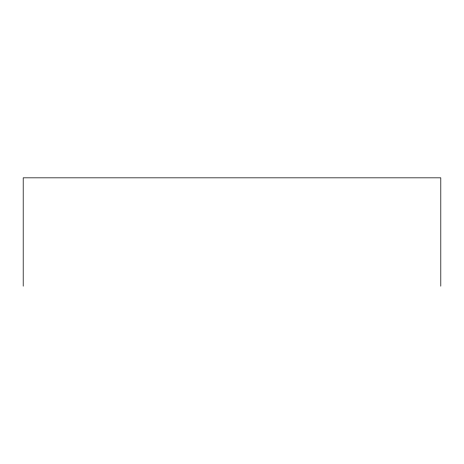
<?xml version="1.0" encoding="UTF-8"?>
<svg xmlns="http://www.w3.org/2000/svg" width="464" height="464" viewBox="0 0 464 464"><rect width="100%" height="100%" fill="white"/><g stroke="black" fill="none" stroke-linecap="round" stroke-linejoin="round"><path stroke-width="0.7" d="M440.8 286.166L440.8 177.834L23.2 177.834L23.2 286.166"/></g></svg>
